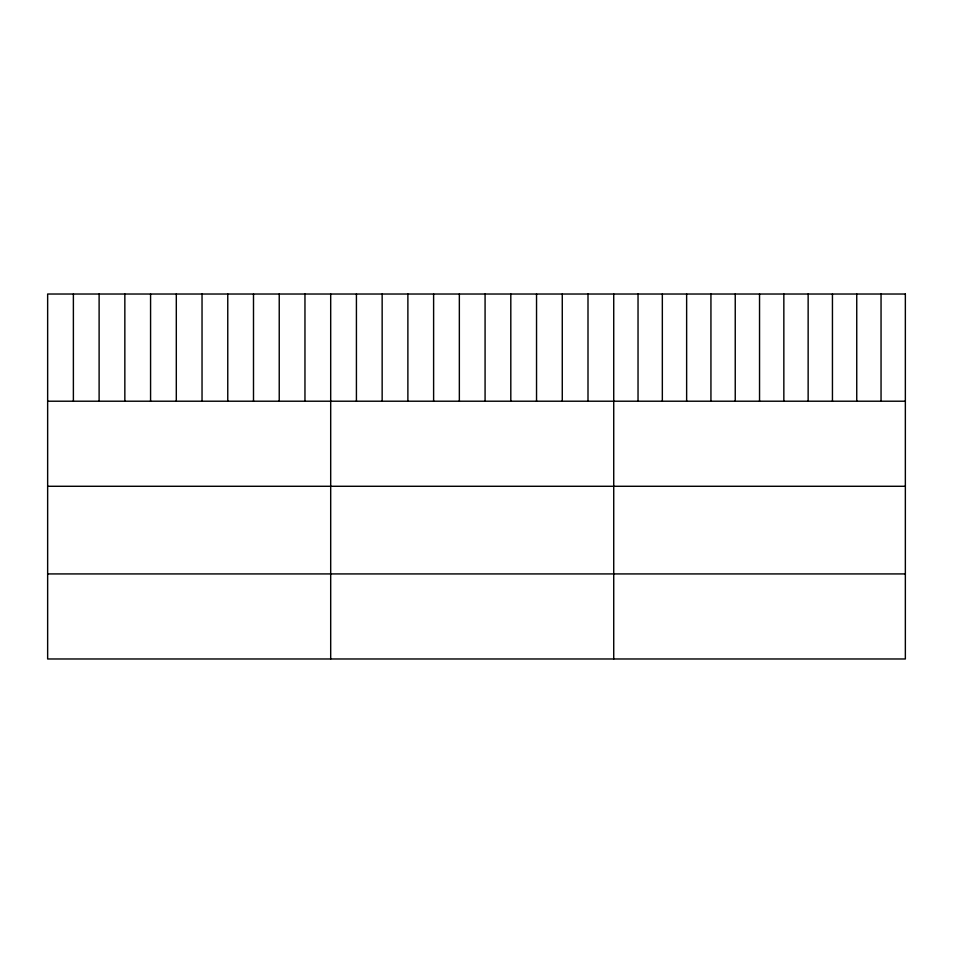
<?xml version="1.0" encoding="UTF-8"?>
<svg xmlns="http://www.w3.org/2000/svg" width="953" height="953" viewBox="0 0 953 953"><rect width="100%" height="100%" fill="white"/><g stroke="black" fill="none" stroke-linecap="round" stroke-linejoin="round"><path stroke-width="1.43" d="M47.65 401.213L905.35 401.213M47.65 486.28L905.35 486.28M47.65 573.92L905.35 573.92M881.048 294.024L881.048 401.213M856.747 294.024L856.747 401.213M832.445 294.024L832.445 401.213M808.144 294.024L808.144 401.213M783.842 294.024L783.842 401.213M759.541 294.024L759.541 401.213M735.24 294.024L735.24 401.213M710.938 294.024L710.938 401.213M686.636 294.024L686.636 401.213M662.335 294.024L662.335 401.213M638.034 294.024L638.034 401.213M613.732 294.024L613.732 658.976M588.001 294.024L588.001 401.213M562.27 294.024L562.27 401.213M536.539 294.024L536.539 401.213M510.808 294.024L510.808 401.213M485.077 294.024L485.077 401.213M459.346 294.024L459.346 401.213M433.615 294.024L433.615 401.213M407.884 294.024L407.884 401.213M382.153 294.024L382.153 401.213M356.422 294.024L356.422 401.213M330.691 294.024L330.691 658.976M304.96 294.024L304.96 401.213M279.229 294.024L279.229 401.213M253.498 294.024L253.498 401.213M227.767 294.024L227.767 401.213M202.036 294.024L202.036 401.213M176.305 294.024L176.305 401.213M150.574 294.024L150.574 401.213M124.843 294.024L124.843 401.213M99.112 294.024L99.112 401.213M73.381 294.024L73.381 401.213M905.35 294.024L47.65 294.024L47.65 658.976L905.35 658.976L905.35 294.024"/></g></svg>
